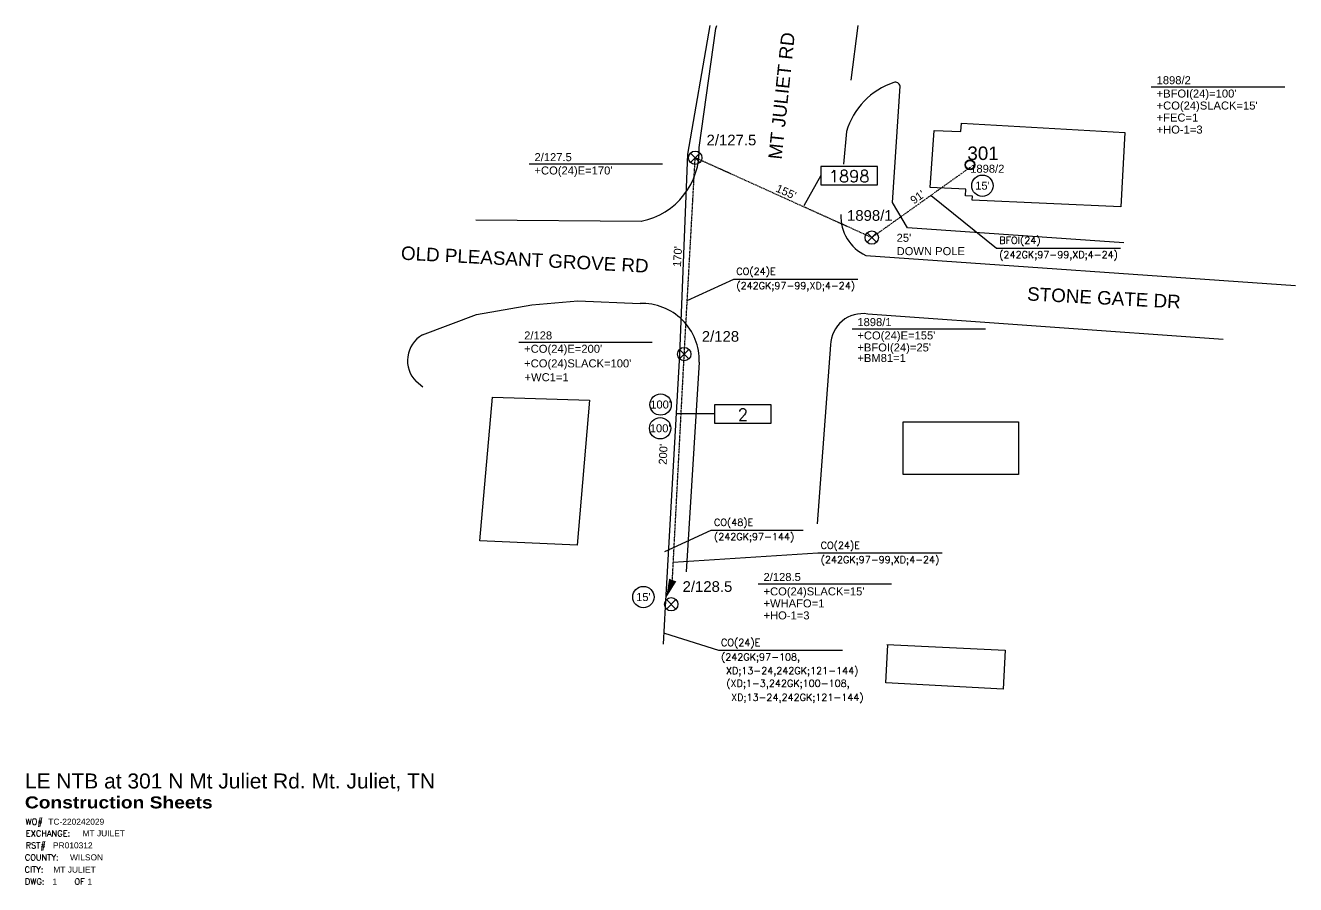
# Model space of a CAD drawing. Header units: inches. Extents: x 29 to 22121, y 36 to 12095.
# Drawn here: x 4026 to 4978, y 3965 to 4609 of the extents above; entities that cross this region are included whole.
import ezdxf
from ezdxf.enums import TextEntityAlignment as Align

# ---------------------------------------------------------------- set-up
doc = ezdxf.new("R2010")
doc.units = ezdxf.units.IN
doc.header["$MEASUREMENT"] = 0
doc.linetypes.add('DASHDOT', pattern=[1, 0.5, -0.25, 0, -0.25])
doc.layers.add('_Annotations', color=1, linetype='Continuous', lineweight=25)
for name, color, linetype in [('EPLNT', 50, 'Continuous'), ('ERTE', 7, 'Continuous'), ('Integrity Building Misc', 6, 'Continuous'), ('Integrity Cable-Aerial', 12, 'DASHDOT'), ('Integrity Cable-Aerial Text', 12, 'Continuous'), ('Integrity Cable-Buried Text', 12, 'Continuous'), ('Integrity Pole-Units', 12, 'Continuous'), ('Integrity Poles-Other', 1, 'Continuous'), ('Integrity Proposed', 12, 'Continuous'), ('Integrity Roads-EOP', 250, 'Continuous'), ('Integrity Sheets', 6, 'Continuous'), ('PDF_ruthaddr.GA.SiteAddressPoint', 7, 'Continuous'), ('PDF_Text', 7, 'Continuous'), ('PONFOEX', 142, 'Continuous'), ('PRTE', 3, 'Continuous'), ('REDLINES', 12, 'Continuous')]:
    doc.layers.add(name, color=color, linetype=linetype)
doc.styles.add('Bold', font='', dxfattribs={"height": 16})
doc.styles.add('PDF Arial', font='arial.ttf')
doc.styles.add('SIMP1', font='simplex.shx', dxfattribs={"height": 102})
doc.styles.add('SIMP2', font='SIMPLEX.shx', dxfattribs={"height": 180})
doc.styles.add('SIMPLEX', font='simplex', dxfattribs={"height": 120})
doc.styles.get("Standard").update_dxf_attribs({"font": 'arial.ttf'})
doc.styles.get('Bold').set_extended_font_data('Arial Black')

# ---------------------------------------------------------------- blocks, each defined once
blk = doc.blocks.new('SS Info')
for s, height, style, p in [('Construction Sheets', 12, 'Bold', (0, 72.2)), ('WO#', 6, 'SIMPLEX', (0.6, 55.9)), ('RST#', 6, 'SIMPLEX', (0.8, 32.2)), ('EXCHANGE:', 6, 'SIMPLEX', (1, 44.2)), ('COUNTY:', 6, 'SIMPLEX', (0, 20.2)), ('CITY:', 6, 'SIMPLEX', (-0.3, 8)), ('DWG:', 6, 'SIMPLEX', (0, -4)), ('OF', 6, 'SIMPLEX', (49.5, -4))]:
    blk.add_text(s, height=height, dxfattribs=dict(style=style)).set_placement(p)
at = {"color": 4}
blk.add_attdef('JOB_TITLE', (0, 92.1), '', height=15, dxfattribs=at)
for tag, p in [('WO', (23.4, 55.9)), ('RST', (28.1, 32.2)), ('EXCHANGE', (57.6, 44.2)), ('COUNTY', (45.1, 20.2)), ('CITY', (28.4, 8)), ('D1', (27.6, -4)), ('D2', (62.6, -4))]:
    blk.add_attdef(tag, p, '', height=6)
at = {"flags": 1}
blk.add_attdef('SCALE', (0, -16), '', height=6, dxfattribs=at)
blk = doc.blocks.new('iPole')
for p, q in [((-3.54, 3.54), (3.54, -3.54)), ((-3.54, -3.54), (3.54, 3.54))]:
    blk.add_line(p, q)
blk.add_circle((0, 0), 5)
for tag, p in [('STATUS', (27.14, 24.85)), ('POLENUM', (27.14, 13.3))]:
    blk.add_attdef(tag, text='', height=8).set_placement(p, align=Align.MIDDLE_CENTER)
at = {"flags": 1}
for tag, p in [('OWNER', (26.48, 0.97)), ('OWNER_NUM', (26.48, -7.53)), ('OTHER_NUM', (26.48, -16.04)), ('HEIGHT_CLASS', (26.48, -24.54)), ('YEAR', (26.48, -33.05)), ('GROUND', (26.48, -50.06)), ('LATLONG', (26.48, -41.55))]:
    blk.add_attdef(tag, text='', height=6, dxfattribs=at).set_placement(p, align=Align.MIDDLE_LEFT)
for tag, p in [('NEU', (0.36, -12.43)), ('TF', (0.36, -17.49)), ('LP', (0.36, -22.55)), ('ANTENNA', (0.36, -27.61)), ('SLCIR', (0.36, -32.68)), ('SL', (0.36, -37.74)), ('CATV', (0.36, -42.8)), ('ATT', (0.36, -47.86)), ('TDS', (0.36, -52.93)), ('UTC', (0.36, -57.99)), ('ZAYO', (0.36, -68.11)), ('XO', (0.36, -63.05)), ('TELCO', (0.36, -78.24)), ('CLEC', (0.36, -73.18)), ('TRAFFIC', (0.36, -88.36)), ('CITY', (0.36, -83.3)), ('OTHER', (0.36, -98.49)), ('OHG', (0.36, -93.43))]:
    blk.add_attdef(tag, text='', height=3.38, dxfattribs=at).set_placement(p, align=Align.BOTTOM_CENTER)
blk = doc.blocks.new('cable_span')
at = {"flags": 1}
for tag, p in [('POLENUM', (0, 18)), ('SEGMENT', (0, 9))]:
    blk.add_attdef(tag, text='', height=6, dxfattribs=at).set_placement(p, align=Align.BOTTOM_CENTER)
blk.add_attdef('LENGTH', text='', height=6).set_placement((0, 0), align=Align.BOTTOM_CENTER)
blk = doc.blocks.new('pole_info')
at = {"flags": 1}
for tag, p in [('POLENUM', (-140.04, 0)), ('POSITION', (-92.75, 0))]:
    blk.add_attdef(tag, p, '', height=6, dxfattribs=at)
for tag, p in [('ITEM1', (0, 0)), ('ITEM2', (41.81, 0))]:
    blk.add_attdef(tag, p, '', height=6)
blk = doc.blocks.new('pole_unit')
at = {"flags": 1}
for tag, p in [('POLENUM', (-140.04, 0)), ('POSITION', (-92.75, 0)), ('DWGNUM', (-45.46, 0))]:
    blk.add_attdef(tag, p, '', height=6, dxfattribs=at)
blk.add_attdef('AMOUNT', (0, 0), '', height=6)
blk = doc.blocks.new('DSGE')
at = {"layer": 'EPLNT', "color": 3, "style": 'SIMP1'}
for tag, p in [('FACILITY', (0, 0.087)), ('EXCNT', (0, -0.087)), ('COUNT', (0, -0.231))]:
    blk.add_attdef(tag, text='', height=0.084, dxfattribs=at).set_placement(p, align=Align.MIDDLE_CENTER)
blk = doc.blocks.new('ROUTEF')
at = {"layer": 'ERTE', "style": 'SIMP2'}
blk.add_attdef('RTNO', text='', height=0.15, dxfattribs=at).set_placement((0, 0.108), align=Align.MIDDLE)
at = {"layer": 'PRTE', "style": 'SIMP1'}
blk.add_attdef('PROUTE', text='', height=0.085, dxfattribs=at).set_placement((-0.008, 0.31), align=Align.MIDDLE)
blk = doc.blocks.new('RedArrow')
at = {"layer": 'REDLINES'}
blk.add_lwpolyline([(0, 0, 0, 0.048, 0), (0.12, 0, 0.048, 0.048, 0)], format="xyseb", dxfattribs=at)

msp = doc.modelspace()

# ---------------------------------------------------------------- linework, layer by layer
at = {"linetype": 'Continuous'}
for points in [[(4705, 4481.51), (4754.05, 4442.08), (4847.04, 4442.08)], [(4522.24, 4402.79), (4557.07, 4418.89), (4650.06, 4418.89)], [(4505.46, 4214.62), (4540.28, 4230.72), (4609.08, 4230.72)], [(4511.78, 4206.49), (4620.24, 4213.51), (4713.23, 4213.51)], [(4505.31, 4153.32), (4545.56, 4140.54), (4638.55, 4140.54)]]:
    msp.add_lwpolyline(points, dxfattribs=at)
at = {"layer": '_Annotations'}
for centre in [(4743.5, 4488.86), (4502.26, 4324.81), (4489.36, 4180.4)]:
    msp.add_circle(centre, 8, dxfattribs=at)
at = {"layer": 'ERTE', "color": 7, "flags": 128}
for points in [[(4622.33, 4489.59), (4664.86, 4489.59), (4664.86, 4503.39), (4622.33, 4503.39)], [(4542.72, 4310.89), (4585.25, 4310.89), (4585.25, 4324.69), (4542.72, 4324.69)]]:
    msp.add_lwpolyline(points, close=True, dxfattribs=at)
at = {"layer": 'ERTE', "flags": 128}
for points in [[(4622.33, 4496.49), (4609.59, 4473.83)], [(4542.72, 4317.79), (4513.59, 4317.79)]]:
    msp.add_lwpolyline(points, dxfattribs=at)
at = {"layer": 'Integrity Building Misc', "flags": 128}
for points in [[(4707.31, 4530.19), (4727.38, 4529.42), (4727.69, 4535.75), (4850.11, 4528.8), (4847.18, 4472.94), (4735.87, 4478.04), (4736.08, 4481.06), (4730.78, 4481.28), (4730.93, 4486.21), (4704.38, 4487.6), (4707.31, 4530.19)], [(4376.15, 4330.31), (4448.86, 4328.13), (4439.71, 4219.42), (4366.66, 4222.69), (4376.15, 4330.31)], [(4671.83, 4144.75), (4760.43, 4140.66), (4759.08, 4111.46), (4671.15, 4116.14), (4672.47, 4144.72)]]:
    msp.add_lwpolyline(points, dxfattribs=at)
at = {"layer": 'Integrity Building Misc'}
msp.add_lwpolyline([(4684.08, 4311.85), (4770.63, 4311.85), (4770.63, 4272.34), (4684.08, 4272.34)], close=True, dxfattribs=at)
at = {"layer": 'Integrity Cable-Aerial'}
for points in [[(4510.98, 4190.86), (4520, 4362.59), (4528.21, 4509.83)], [(4660.54, 4449.96), (4528.21, 4509.83)]]:
    msp.add_lwpolyline(points, dxfattribs=at)
at = {"layer": 'Integrity Cable-Aerial', "flags": 128}
msp.add_lwpolyline([(4734.64, 4502.88), (4660.54, 4449.96)], dxfattribs=at)
at = {"layer": 'Integrity Proposed', "flags": 128}
for points in [[(4870.04, 4562.98), (4970.04, 4562.98)], [(4403.74, 4505.29), (4503.74, 4505.29)], [(4645.76, 4381.61), (4745.76, 4381.61)], [(4396.01, 4371.61), (4496.01, 4371.61)], [(4575.41, 4190.48), (4675.41, 4190.48)]]:
    msp.add_lwpolyline(points, dxfattribs=at)
at = {"layer": 'Integrity Roads-EOP', "flags": 128}
for points in [[(4531.15, 4517.55), (4543.71, 4606.67), (4544.52, 4609.08)], [(4650.14, 4609.08), (4644.81, 4567.93)], [(4849.57, 4446.11), (4687.24, 4457.36), (4675.97, 4476.18), (4681.84, 4563.52)], [(4641.65, 4529.44), (4639.4, 4505)], [(4363.67, 4463.19), (4487.83, 4462.33)], [(4656.1, 4436.56), (4978.21, 4413.96)], [(4323.69, 4377.04), (4364.26, 4392.41), (4405.69, 4399.67), (4440.29, 4402.66), (4486.85, 4400.52)], [(4923.98, 4373.61), (4657.52, 4392.68)], [(4629.58, 4369.52), (4619.56, 4235.44)], [(4531.27, 4356.55), (4521.44, 4199.45)], [(4324.12, 4337.77), (4318.99, 4342.04)]]:
    msp.add_lwpolyline(points, dxfattribs=at)
at = {"layer": 'Integrity Roads-EOP'}
for centre, radius, start, end in [((4694.47, 4514.14), 54.99, 108.46821, 163.8464), ((4678.07, 4562.53), 3.9, 14.66003, 105.08095), ((4477.34, 4515.16), 53.86, 281.22443, 2.54788), ((4669.95, 4466.11), 32.64, 177.73564, 244.88053), ((4488.49, 4357.76), 42.8, 358.38626, 92.19639), ((4653.77, 4368.77), 24.2, 81.09036, 178.21638), ((4334.94, 4357.71), 22.37, 120.20943, 224.50243)]:
    msp.add_arc(centre, radius, start, end, dxfattribs=at)
at = {"layer": 'PDF_ruthaddr.GA.SiteAddressPoint', "lineweight": 35}
for points in [[(4734.18, 4508.01), (4732.18, 4508.01), (4730.55, 4506.48), (4730.55, 4504.59)], [(4730.55, 4504.59), (4730.55, 4502.7), (4732.18, 4501.17), (4734.18, 4501.17)], [(4734.23, 4507.9), (4732.22, 4507.9), (4730.59, 4506.37), (4730.59, 4504.48)], [(4730.59, 4504.48), (4730.59, 4502.59), (4732.22, 4501.06), (4734.23, 4501.06)], [(4737.82, 4504.59), (4737.82, 4506.48), (4736.19, 4508.01), (4734.18, 4508.01)], [(4734.18, 4501.17), (4736.19, 4501.17), (4737.82, 4502.7), (4737.82, 4504.59)], [(4737.86, 4504.48), (4737.86, 4506.37), (4736.23, 4507.9), (4734.23, 4507.9)], [(4734.23, 4501.06), (4736.23, 4501.06), (4737.86, 4502.59), (4737.86, 4504.48)]]:
    msp.add_open_spline(points, degree=3, dxfattribs=at)
at = {"layer": 'PONFOEX', "flags": 128}
msp.add_lwpolyline([(4539.27, 4609.08), (4522.41, 4512.62), (4516.33, 4362.3), (4505.6, 4173.04), (4504.17, 4145.13)], dxfattribs=at)
at = {"layer": 'PONFOEX'}
msp.add_circle((4501.94, 4307), 8, dxfattribs=at)

# ---------------------------------------------------------------- block references
at = {"layer": 'ERTE', "xscale": 59.14494762415365, "yscale": 59.14494762415365, "zscale": 59.14494762415365}
for p, values in [((4643.6, 4489.59), {'RTNO': '1898'}), ((4563.99, 4310.89), {'RTNO': '2'})]:
    msp.add_blockref('ROUTEF', p, dxfattribs=at).add_auto_attribs(values)
at = {"layer": 'Integrity Cable-Aerial Text'}
for p, rotation, values in [((4594.38, 4479.89), 335.6594176592563, {'LENGTH': "155'"}), ((4519.72, 4435.46), 86.80851919275253, {'LENGTH': "170'"}), ((4508.97, 4287.22), 87.02033024640612, {'LENGTH': "200'"})]:
    msp.add_blockref('cable_span', p, dxfattribs=dict(at, rotation=rotation)).add_auto_attribs(values)
at = {"layer": 'Integrity Cable-Buried Text', "rotation": 35.53255405024623}
msp.add_blockref('cable_span', (4697.59, 4476.42), dxfattribs=at).add_auto_attribs({'LENGTH': "91'"})
at = {"layer": 'Integrity Pole-Units'}
for p, values in [((4874.04, 4554.98), {'AMOUNT': "+BFOI(24)=100'"}), ((4874.04, 4545.98), {'AMOUNT': "+CO(24)SLACK=15'"}), ((4874.04, 4536.98), {'AMOUNT': '+FEC=1'}), ((4874.04, 4527.98), {'AMOUNT': '+HO-1=3'}), ((4407.74, 4497.29), {'AMOUNT': "+CO(24)E=170'"}), ((4649.76, 4373.61), {'AMOUNT': "+CO(24)E=155'"}), ((4400.01, 4363.61), {'AMOUNT': "+CO(24)E=200'"}), ((4649.76, 4364.61), {'AMOUNT': "+BFOI(24)=25'"}), ((4649.76, 4356.68), {'AMOUNT': '+BM81=1'}), ((4400.01, 4352.65), {'AMOUNT': "+CO(24)SLACK=100'"}), ((4400.27, 4342.29), {'AMOUNT': '+WC1=1'}), ((4579.41, 4181.69), {'AMOUNT': "+CO(24)SLACK=15'"}), ((4579.41, 4172.69), {'AMOUNT': '+WHAFO=1'}), ((4579.41, 4163.69), {'AMOUNT': '+HO-1=3'})]:
    msp.add_blockref('pole_unit', p, dxfattribs=at).add_auto_attribs(values)
at = {"layer": 'Integrity Poles-Other'}
for p, values in [((4528.21, 4509.83), {'POLENUM': '2/127.5'}), ((4520, 4362.59), {'POLENUM': '2/128'}), ((4510.24, 4175.02), {'POLENUM': '2/128.5'})]:
    msp.add_blockref('iPole', p, dxfattribs=at).add_auto_attribs(values)
ref = msp.add_blockref('iPole', (4660.54, 4449.96), dxfattribs=at)
ref.add_attrib('POLENUM', '1898/1', dxfattribs={"layer": '0', "height": 8}).set_placement((4659.08, 4466.56), align=Align.MIDDLE_CENTER)
at = {"layer": 'Integrity Proposed'}
for p, values in [((4874.04, 4564.98), {'ITEM1': '1898/2'}), ((4407.74, 4507.29), {'ITEM1': '2/127.5'}), ((4734.31, 4498.61), {'ITEM1': '1898/2'}), ((4649.76, 4383.61), {'ITEM1': '1898/1'}), ((4400.01, 4373.61), {'ITEM1': '2/128'}), ((4579.41, 4192.48), {'ITEM1': '2/128.5'})]:
    msp.add_blockref('pole_info', p, dxfattribs=at).add_auto_attribs(values)
at = {"layer": 'Integrity Sheets', "xscale": 0.75, "yscale": 0.75, "zscale": 0.75}
msp.add_blockref('SS Info', (4025.79, 3967.83), dxfattribs=at).add_auto_attribs({'JOB_TITLE': 'LE NTB at 301 N Mt Juliet Rd. Mt. Juliet, TN', 'WO': 'TC-220242029', 'EXCHANGE': 'MT JUILET ', 'RST': 'PR010312', 'COUNTY': 'WILSON', 'CITY': 'MT JULIET', 'D1': '1', 'D2': '1'})
at = {"layer": 'PONFOEX', "linetype": 'Continuous'}
ref = msp.add_blockref('DSGE', (4748.74, 4442.45), dxfattribs=dict(at, xscale=62.10967976039041, yscale=62.10967976039041, zscale=62.10967976039041))
ref.add_attrib('FACILITY', 'BFOI(24)', (4756.07, 4445.27), dxfattribs={"layer": 'REDLINES', "height": 5.279, "style": 'SIMP1'})
ref.add_attrib('EXCNT', '(242GK;97-99,XD;4-24)', (4756.07, 4434.43), dxfattribs={"layer": 'REDLINES', "height": 5.2793, "style": 'SIMP1'})
ref = msp.add_blockref('DSGE', (4551.76, 4419.27), dxfattribs=dict(at, xscale=62.10967976039041, yscale=62.10967976039041, zscale=62.10967976039041))
ref.add_attrib('FACILITY', 'CO(24)E', (4559.08, 4422.08), dxfattribs={"layer": 'REDLINES', "height": 5.279, "style": 'SIMP1'})
ref.add_attrib('EXCNT', '(242GK;97-99,XD;4-24)', (4559.08, 4411.24), dxfattribs={"layer": 'REDLINES', "height": 5.2793, "style": 'SIMP1'})
ref = msp.add_blockref('DSGE', (4534.97, 4231.09), dxfattribs=dict(at, xscale=62.10967976039041, yscale=62.10967976039041, zscale=62.10967976039041))
ref.add_attrib('FACILITY', 'CO(48)E', (4542.3, 4233.9), dxfattribs={"height": 5.279, "style": 'SIMP1'})
ref.add_attrib('EXCNT', '(242GK;97-144)', (4542.3, 4223.07), dxfattribs={"height": 5.2793, "style": 'SIMP1'})
ref = msp.add_blockref('DSGE', (4614.93, 4213.88), dxfattribs=dict(at, xscale=62.10967976039041, yscale=62.10967976039041, zscale=62.10967976039041))
ref.add_attrib('FACILITY', 'CO(24)E', (4622.26, 4216.69), dxfattribs={"layer": 'REDLINES', "height": 5.279, "style": 'SIMP1'})
ref.add_attrib('EXCNT', '(242GK;97-99,XD;4-24)', (4622.26, 4205.85), dxfattribs={"layer": 'REDLINES', "height": 5.2793, "style": 'SIMP1'})
ref = msp.add_blockref('DSGE', (4540.25, 4140.91), dxfattribs=dict(at, xscale=62.10967976039041, yscale=62.10967976039041, zscale=62.10967976039041))
ref.add_attrib('FACILITY', 'CO(24)E', (4547.58, 4143.72), dxfattribs={"height": 5.279, "style": 'SIMP1'})
ref.add_attrib('EXCNT', '(242GK;97-108,', (4547.58, 4132.89), dxfattribs={"height": 5.2793, "style": 'SIMP1'})
ref.add_attrib('COUNT', 'XD;13-24,242GK;121-144)', dxfattribs={"height": 5.2793, "style": 'SIMP1'}).set_placement((4551.19, 4120.94), align=Align.BOTTOM_LEFT)
ref = msp.add_blockref('DSGE', (4544.18, 4121.06), dxfattribs=dict(at, xscale=62.10967976039041, yscale=62.10967976039041, zscale=62.10967976039041))
ref.add_attrib('EXCNT', '(XD;1-3,242GK;100-108,', (4551.5, 4113.03), dxfattribs={"layer": 'REDLINES', "height": 5.2793, "style": 'SIMP1'})
ref.add_attrib('COUNT', 'XD;13-24,242GK;121-144)', dxfattribs={"layer": 'REDLINES', "height": 5.2793, "style": 'SIMP1'}).set_placement((4555.11, 4101.08), align=Align.BOTTOM_LEFT)
at = {"layer": 'REDLINES', "xscale": 119.4636287531962, "yscale": 119.4636287531962, "zscale": 119.4636287531962, "rotation": 69.4857639594614}
msp.add_blockref('RedArrow', (4506.33, 4179.73), dxfattribs=at)

# ---------------------------------------------------------------- texts
at = {"layer": '_Annotations'}
for s, p in [("15'", (4743.5, 4488.86)), ("100'", (4502.26, 4324.81)), ("15'", (4489.36, 4180.4))]:
    msp.add_text(s, height=6, dxfattribs=at).set_placement(p, align=Align.MIDDLE)
at = {"layer": '_Annotations', "insert": (4679.17, 4452.81), "char_height": 6, "attachment_point": 1}
msp.add_mtext_dynamic_manual_height_columns("25'\\PDOWN POLE", width=262.556, gutter_width=30, heights=[0], dxfattribs=at)
at = {"layer": 'PDF_Text', "char_height": 10.0991, "attachment_point": 7, "style": 'PDF Arial'}
for s, insert, rotation in [('MT JULIET RD', (4593.11, 4508.22), 84.00341), ('OLD PLEASANT GROVE RD', (4307.46, 4433.31), 356.96564), ('STONE GATE DR', (4776.78, 4402.72), 356.96564)]:
    msp.add_mtext(s, dxfattribs=dict(at, insert=insert, rotation=rotation))
at = {"layer": 'PDF_Text', "insert": (4732.18, 4508.01), "char_height": 10.099, "attachment_point": 7, "style": 'PDF Arial'}
msp.add_mtext('301', dxfattribs=at)
at = {"layer": 'PONFOEX'}
msp.add_text("100'", height=6, dxfattribs=at).set_placement((4501.94, 4307), align=Align.MIDDLE)

doc.saveas('drawing.dxf')
